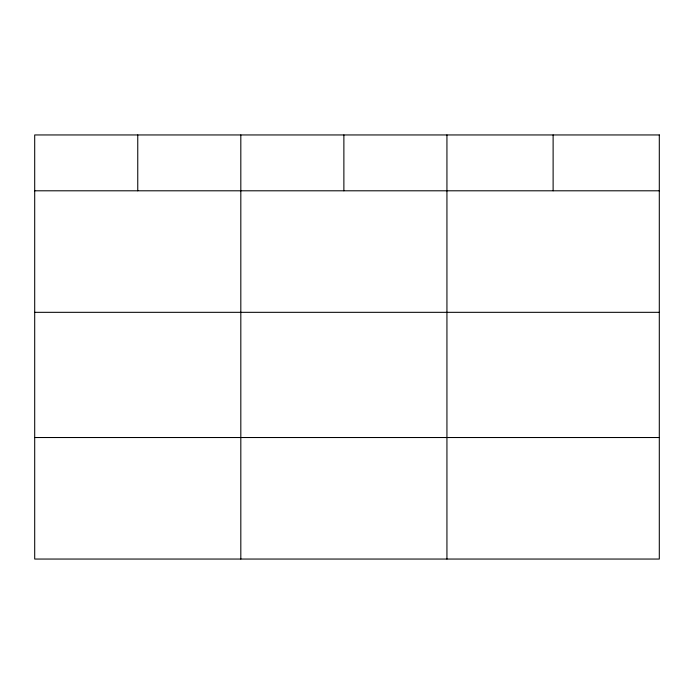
<?xml version="1.0" encoding="UTF-8"?>
<svg xmlns="http://www.w3.org/2000/svg" width="694" height="694" viewBox="0 0 694 694"><rect width="100%" height="100%" fill="white"/><g stroke="black" fill="none" stroke-linecap="round" stroke-linejoin="round"><path stroke-width="1.04" d="M34.7 190.798L659.3 190.798M34.7 312.326L659.3 312.326M34.7 437.524L659.3 437.524M553.118 134.948L553.118 190.798M446.936 134.948L446.936 559.052M343.877 134.948L343.877 190.798M240.818 134.948L240.818 559.052M137.759 134.948L137.759 190.798M659.3 134.948L34.7 134.948L34.7 559.052L659.3 559.052L659.3 134.948"/></g></svg>
